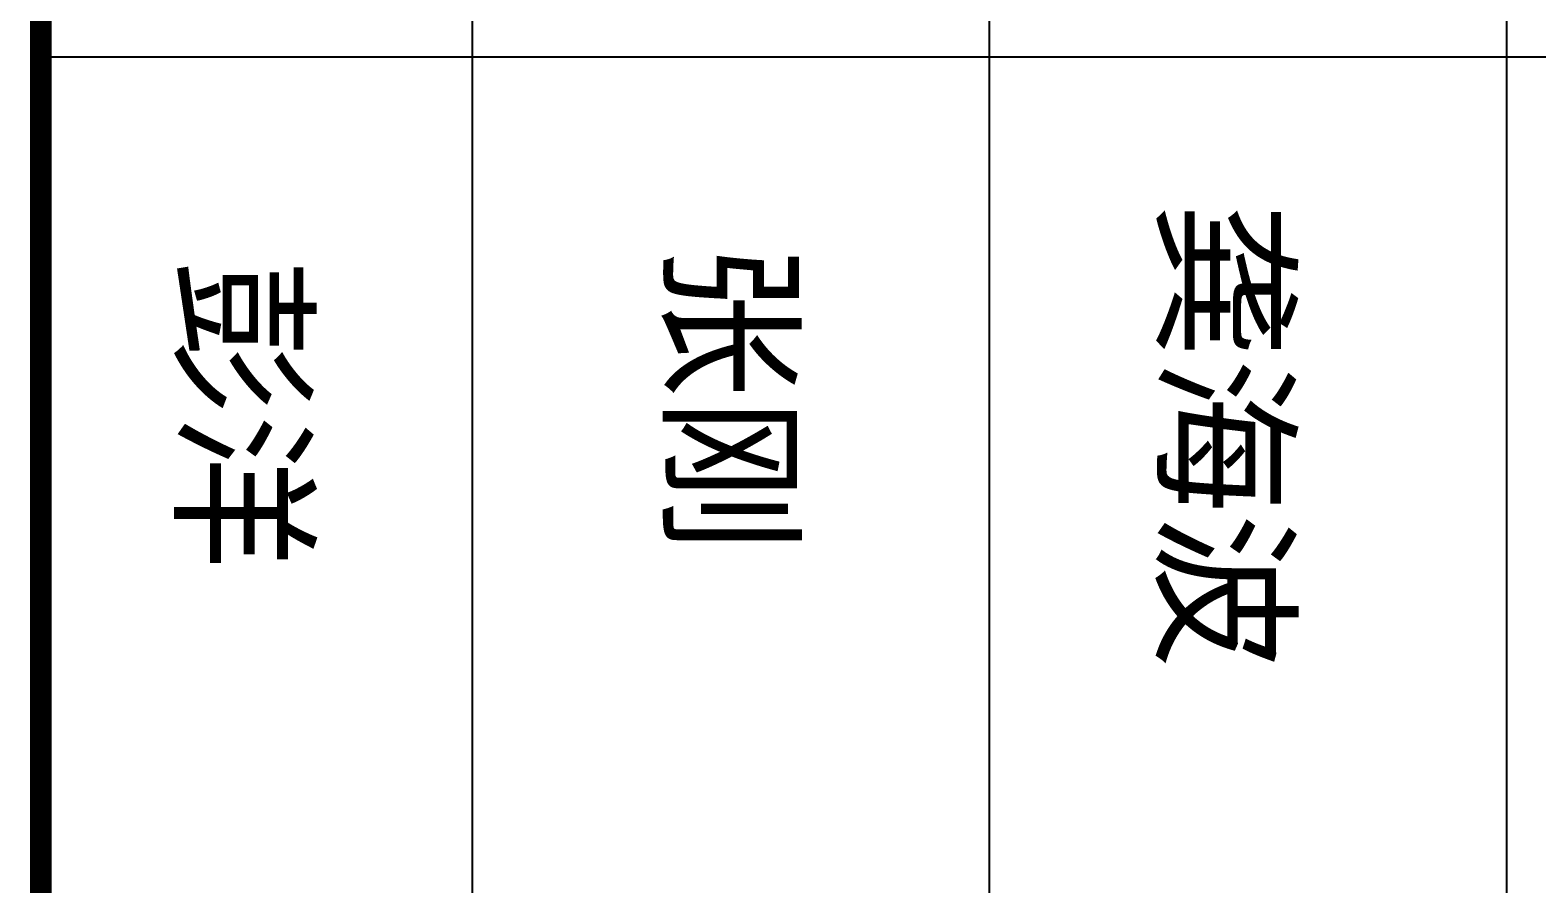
# Model space of a CAD drawing. Extents: x 19118 to 566552, y -1188739 to 92943.
# Drawn here: x 99237 to 100978, y -1116404 to -1115418 of the extents above; entities that cross this region are included whole.
import ezdxf

# ---------------------------------------------------------------- set-up
doc = ezdxf.new("R2010")
doc.units = 0
doc.header["$LTSCALE"] = 1000
doc.header["$MEASUREMENT"] = 0
doc.layers.add('图框', color=4, linetype='CONTINUOUS')
doc.styles.add('STYLE-黑体', font='simhei.ttf')

msp = doc.modelspace()

# ---------------------------------------------------------------- linework, layer by layer
at = {"layer": '图框', "color": 0}
for p, q in [((99747.53, -1114452.7), (99747.53, -1117457.32)), ((100345.13, -1114452.7), (100345.13, -1117457.32)), ((100942.73, -1114452.7), (100942.73, -1117457.32))]:
    msp.add_line(p, q, dxfattribs=at)
at = {"layer": '图框', "color": 0, "const_width": 25}
msp.add_lwpolyline([(99249.53, -1114452.7), (99249.53, -1117457.32)], dxfattribs=at)
at = {"layer": '图框', "color": 0}
msp.add_lwpolyline([(99249.53, -1115448.7), (102137.93, -1115448.7)], dxfattribs=at)

# ---------------------------------------------------------------- texts
at = {"layer": '图框', "color": 4, "style": 'STYLE-黑体'}
for s, p in [('龚海波', (100551.58, -1115617.15)), ('张刚', (99981.29, -1115662.6)), ('彭洋', (99417.66, -1115681.78))]:
    msp.add_text(s, height=131.472, rotation=270, dxfattribs=at).set_placement(p)

doc.saveas('drawing.dxf')
